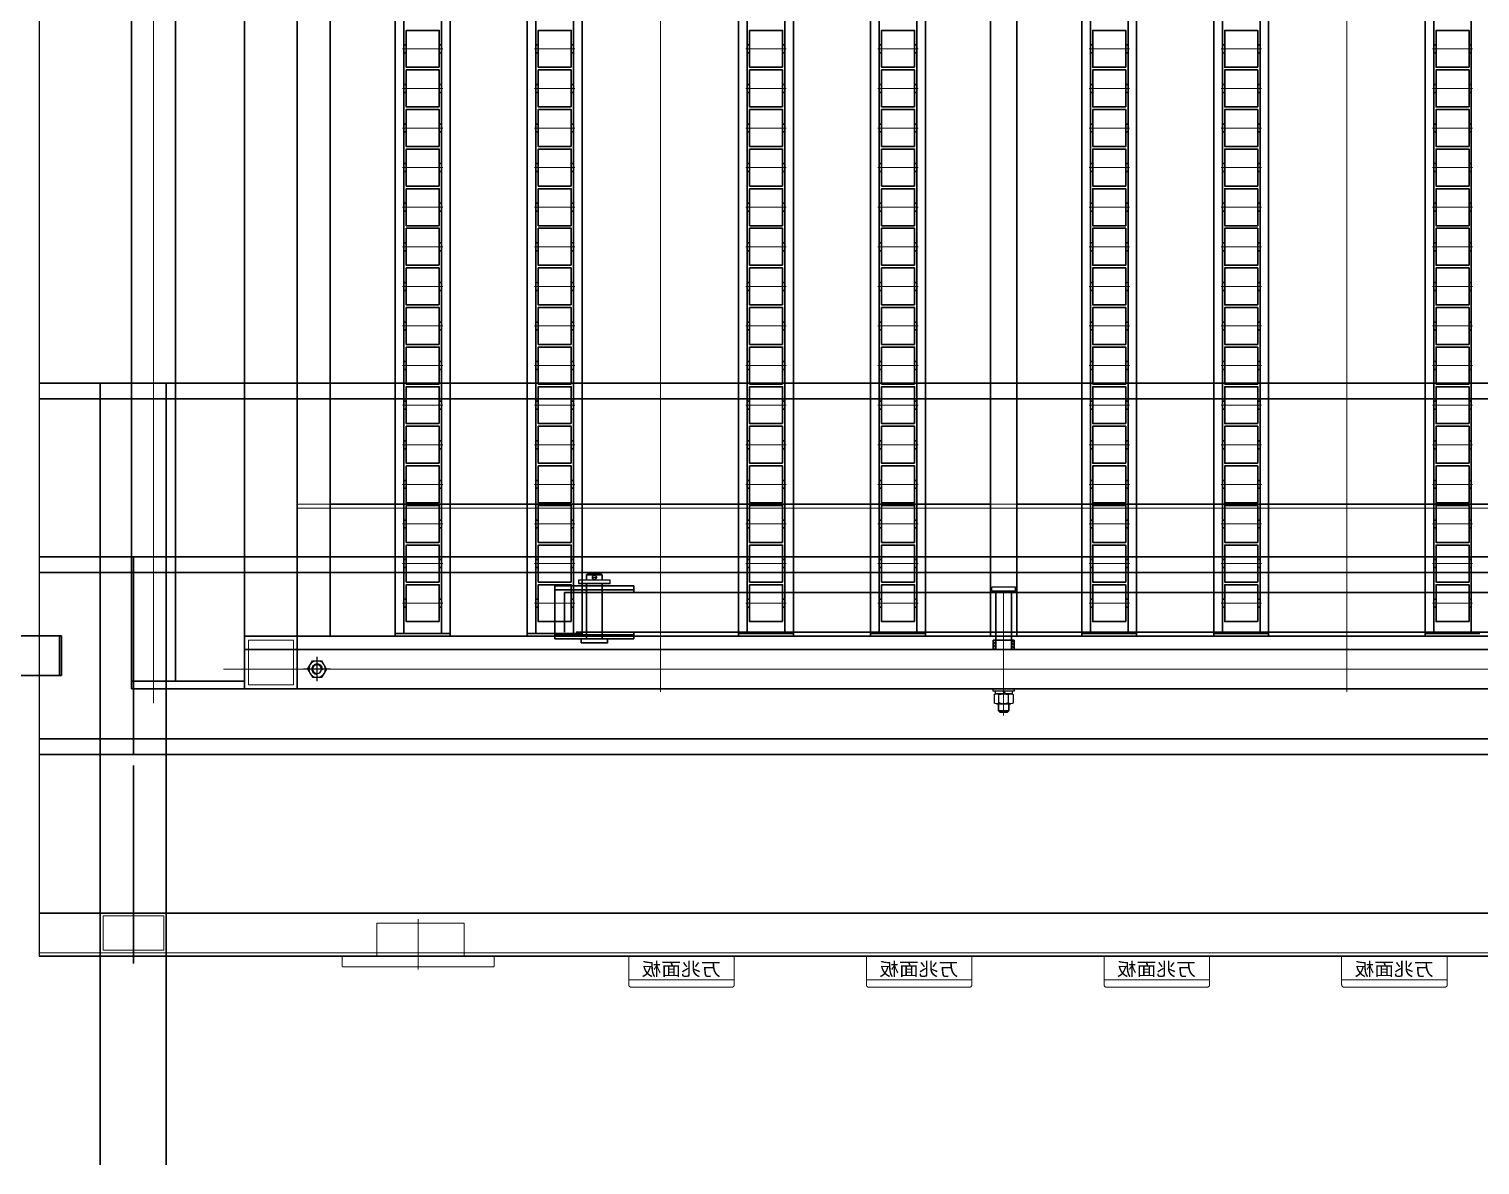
# Model space of a CAD drawing. Extents: x 539033 to 804858, y 468425 to 1263560.
# Drawn here: x 753532 to 754631, y 504281 to 505142 of the extents above; entities that cross this region are included whole.
import ezdxf

# ---------------------------------------------------------------- set-up
doc = ezdxf.new("R2010")
doc.units = 0
doc.header["$LTSCALE"] = 1000
doc.header["$MEASUREMENT"] = 0
for name, pattern in [('0', [0, 0]), ('ACAD_ISO02W100', [15, 12, -3]), ('ACAD_ISO04W100', [30, 24, -3, 0, -3]), ('ACAD_ISO05W100', [33, 24, -3, 0, -3, 0, -3]), ('ACAD_ISO10W100', [18.5, 12, -3, 0.5, -3]), ('DASHDOT', [25.4, 12.7, -6.35, 0, -6.35]), ('SOLID', [0])]:
    doc.linetypes.add(name, pattern=pattern)
doc.layers.get('0').update_dxf_attribs({"linetype": 'CONTINUOUS'})
doc.layers.add('1', color=1, linetype='DASHDOT')
doc.layers.add('5剖面线层', color=2, linetype='CONTINUOUS')
for name, color, linetype, lineweight in [('3', 7, 'ACAD_ISO04W100', 15), ('中心线', 1, 'ACAD_ISO10W100', 15), ('双点划线', 7, 'ACAD_ISO05W100', 15), ('标注', 7, 'SOLID', 15), ('点划线', 1, 'ACAD_ISO04W100', 15), ('粗实线', 7, '0', 30), ('虚线', 6, 'ACAD_ISO02W100', 18)]:
    doc.layers.add(name, color=color, linetype=linetype, lineweight=lineweight)
doc.styles.add('标准', font='', dxfattribs={"width": 0.667})
doc.styles.get('标准').set_extended_font_data('FangSong_GB2312')

# ---------------------------------------------------------------- blocks, each defined once
blk = doc.blocks.new('A$C513352F2')
at = {"layer": '点划线'}
blk.add_line((68.9, 0), (68.9, 1086.9), dxfattribs=at)
at = {"layer": '粗实线', "color": 5}
for p, q in [((85.7, 1070.9), (85.7, 10.9)), ((52.2, 1064.9), (52.2, 16.9)), ((0, 16.9), (85.7, 16.9)), ((0, 10.9), (85.7, 10.9))]:
    blk.add_line(p, q, dxfattribs=at)
blk = doc.blocks.new('A$C458447FD')
at = {"layer": '标注'}
h = blk.add_hatch(dxfattribs=at)
h.set_pattern_fill('ANSI31', color=3, scale=0.5)
h.set_pattern_definition([(45, (-117.9495, 9.9451), (-1.122532, 1.122532), [])])
h.paths.add_polyline_path([(792.3, 50.1), (794, 50.1), (794, 57.1), (792.3, 57.1)])
h.paths.add_polyline_path([(778, 50.1), (779.8, 50.1), (779.8, 57.1), (778, 57.1)])
for p, q in [((1084, 100.1), (1084, 102.6)), ((1084, 102.6), (1108, 102.6)), ((1108, 102.6), (1108, 100.1)), ((1298.8, 35.1), (1302.4, 41.4)), ((1298.8, 35.1), (1302.4, 28.9)), ((1309.6, 41.4), (1302.4, 41.4)), ((1313.2, 35.1), (1309.6, 41.4)), ((1313.2, 35.1), (1309.6, 28.9)), ((1309.6, 28.9), (1302.4, 28.9)), ((794, 20.1), (778, 20.1)), ((778, 20.1), (778, 18.5)), ((778, 18.5), (794, 18.5)), ((778.8, 15.9), (778.8, 9.5)), ((779.6, 18.5), (792.5, 18.5)), ((779.6, 18.5), (779.6, 16.4)), ((779.6, 16.4), (792.5, 16.4)), ((791.4, 16.4), (780.6, 16.4)), ((782.4, 9.5), (782.4, 15.9)), ((785.5, 18.5), (784.9, 16.4)), ((786.5, 18.3), (786, 16.4)), ((786.6, 18.5), (786.5, 18.3)), ((789.6, 9.5), (789.6, 15.9)), ((792.5, 18.5), (792.5, 16.4)), ((793.2, 15.9), (793.2, 9.5)), ((794, 18.5), (794, 20.1)), ((791.4, 8.9), (780.6, 8.9))]:
    blk.add_line(p, q)
at = {"color": 3}
for p, q in [((777, 94.1), (777, 97.1)), ((777, 97.1), (795, 97.1)), ((795, 94.1), (795, 97.1))]:
    blk.add_line(p, q, dxfattribs=at)
for radius in [6.23, 3.4]:
    blk.add_circle((1306, 35.1), radius)
for centre, radius, start, end in [((780.6, 13.2), 3.21, 55.9063, 124.0937), ((786, 4.4), 12, 72.5674, 107.4326), ((791.4, 13.2), 3.21, 55.9063, 124.0937), ((780.6, 12.1), 3.21, 235.9063, 304.0937), ((786, 20.9), 12, 252.5674, 287.4326), ((791.4, 12.1), 3.21, 235.9063, 304.0937)]:
    blk.add_arc(centre, radius, start, end)
at = {"layer": '1', "linetype": 'DASHDOT'}
for p, q in [((1306, 25.9), (1306, 44.4)), ((1295.8, 35.1), (1316.2, 35.1))]:
    blk.add_line(p, q, dxfattribs=at)
at = {"layer": '3'}
blk.add_arc((1306, 35.1), 4, 270, 190, dxfattribs=at)
at = {"layer": '点划线'}
for p, q in [((526, 17.9), (526, 1044.2)), ((1046, 17.9), (1046, 1044.2)), ((430.8, 505.1), (461.3, 505.1)), ((590.8, 505.1), (621.3, 505.1)), ((690.8, 505.1), (721.3, 505.1)), ((850.8, 505.1), (881.3, 505.1)), ((950.8, 505.1), (981.3, 505.1)), ((1110.8, 505.1), (1141.3, 505.1)), ((1210.8, 505.1), (1241.3, 505.1)), ((430.8, 475.1), (461.3, 475.1)), ((590.8, 475.1), (621.3, 475.1)), ((690.8, 475.1), (721.3, 475.1)), ((850.8, 475.1), (881.3, 475.1)), ((950.8, 475.1), (981.3, 475.1)), ((1110.8, 475.1), (1141.3, 475.1)), ((1210.8, 475.1), (1241.3, 475.1)), ((430.8, 445.1), (461.3, 445.1)), ((590.8, 445.1), (621.3, 445.1)), ((690.8, 445.1), (721.3, 445.1)), ((850.8, 445.1), (881.3, 445.1)), ((950.8, 445.1), (981.3, 445.1)), ((1110.8, 445.1), (1141.3, 445.1)), ((1210.8, 445.1), (1241.3, 445.1)), ((430.8, 415.1), (461.3, 415.1)), ((590.8, 415.1), (621.3, 415.1)), ((690.8, 415.1), (721.3, 415.1)), ((850.8, 415.1), (881.3, 415.1)), ((950.8, 415.1), (981.3, 415.1)), ((1110.8, 415.1), (1141.3, 415.1)), ((1210.8, 415.1), (1241.3, 415.1)), ((430.8, 385.1), (461.3, 385.1)), ((590.8, 385.1), (621.3, 385.1)), ((690.8, 385.1), (721.3, 385.1)), ((850.8, 385.1), (881.3, 385.1)), ((950.8, 385.1), (981.3, 385.1)), ((1110.8, 385.1), (1141.3, 385.1)), ((1210.8, 385.1), (1241.3, 385.1)), ((430.8, 355.1), (461.3, 355.1)), ((590.8, 355.1), (621.3, 355.1)), ((690.8, 355.1), (721.3, 355.1)), ((850.8, 355.1), (881.3, 355.1)), ((950.8, 355.1), (981.3, 355.1)), ((1110.8, 355.1), (1141.3, 355.1)), ((1210.8, 355.1), (1241.3, 355.1)), ((430.8, 325.1), (461.3, 325.1)), ((590.8, 325.1), (621.3, 325.1)), ((690.8, 325.1), (721.3, 325.1)), ((850.8, 325.1), (881.3, 325.1)), ((950.8, 325.1), (981.3, 325.1)), ((1110.8, 325.1), (1141.3, 325.1)), ((1210.8, 325.1), (1241.3, 325.1)), ((430.8, 295.1), (461.3, 295.1)), ((590.8, 295.1), (621.3, 295.1)), ((690.8, 295.1), (721.3, 295.1)), ((850.8, 295.1), (881.3, 295.1)), ((950.8, 295.1), (981.3, 295.1)), ((1110.8, 295.1), (1141.3, 295.1)), ((1210.8, 295.1), (1241.3, 295.1)), ((430.8, 265.1), (461.3, 265.1)), ((590.8, 265.1), (621.3, 265.1)), ((690.8, 265.1), (721.3, 265.1)), ((850.8, 265.1), (881.3, 265.1)), ((950.8, 265.1), (981.3, 265.1)), ((1110.8, 265.1), (1141.3, 265.1)), ((1210.8, 265.1), (1241.3, 265.1)), ((430.8, 235.1), (461.3, 235.1)), ((590.8, 235.1), (621.3, 235.1)), ((690.8, 235.1), (721.3, 235.1)), ((850.8, 235.1), (881.3, 235.1)), ((950.8, 235.1), (981.3, 235.1)), ((1110.8, 235.1), (1141.3, 235.1)), ((1210.8, 235.1), (1241.3, 235.1)), ((430.8, 205.1), (461.3, 205.1)), ((590.8, 205.1), (621.3, 205.1)), ((690.8, 205.1), (721.3, 205.1)), ((850.8, 205.1), (881.3, 205.1)), ((950.8, 205.1), (981.3, 205.1)), ((1110.8, 205.1), (1141.3, 205.1)), ((1210.8, 205.1), (1241.3, 205.1)), ((430.8, 175.1), (461.3, 175.1)), ((590.8, 175.1), (621.3, 175.1)), ((690.8, 175.1), (721.3, 175.1)), ((850.8, 175.1), (881.3, 175.1)), ((950.8, 175.1), (981.3, 175.1)), ((1110.8, 175.1), (1141.3, 175.1)), ((1210.8, 175.1), (1241.3, 175.1)), ((430.8, 145.1), (461.3, 145.1)), ((590.8, 145.1), (621.3, 145.1)), ((690.8, 145.1), (721.3, 145.1)), ((850.8, 145.1), (881.3, 145.1)), ((950.8, 145.1), (981.3, 145.1)), ((1110.8, 145.1), (1141.3, 145.1)), ((1210.8, 145.1), (1241.3, 145.1)), ((430.8, 115.1), (461.3, 115.1)), ((590.8, 115.1), (621.3, 115.1)), ((690.8, 115.1), (721.3, 115.1)), ((850.8, 115.1), (881.3, 115.1)), ((950.8, 115.1), (981.3, 115.1)), ((1110.8, 115.1), (1141.3, 115.1)), ((1210.8, 115.1), (1241.3, 115.1)), ((1093.9, 104.6), (1098, 104.6)), ((786, 0), (786, 94.6)), ((430.8, 85.1), (461.3, 85.1)), ((590.8, 85.1), (621.3, 85.1)), ((690.8, 85.1), (721.3, 85.1)), ((850.8, 85.1), (881.3, 85.1)), ((950.8, 85.1), (981.3, 85.1)), ((1110.8, 85.1), (1141.3, 85.1)), ((1210.8, 85.1), (1241.3, 85.1)), ((206, 35.1), (1376.8, 35.1))]:
    blk.add_line(p, q, dxfattribs=at)
at = {"layer": '粗实线', "color": 4}
for p, q in [((431.8, 1038.1), (431.8, 62.1)), ((460.3, 1038.1), (460.3, 62.1)), ((466.8, 1040.1), (466.8, 60.1)), ((585.3, 1040.1), (585.3, 60.1)), ((591.8, 1038.1), (591.8, 62.1)), ((620.3, 1038.1), (620.3, 62.1)), ((626.8, 1040.1), (626.8, 60.1)), ((685.3, 1040.1), (685.3, 60.1)), ((691.8, 1038.1), (691.8, 62.1)), ((720.3, 1038.1), (720.3, 62.1)), ((726.8, 1040.1), (726.8, 60.1)), ((845.3, 1040.1), (845.3, 60.1)), ((851.8, 1038.1), (851.8, 62.1)), ((880.3, 1038.1), (880.3, 62.1)), ((886.8, 1040.1), (886.8, 60.1)), ((945.3, 1040.1), (945.3, 60.1)), ((951.8, 1038.1), (951.8, 62.1)), ((980.3, 1038.1), (980.3, 62.1)), ((986.8, 1040.1), (986.8, 60.1)), ((1105.3, 1040.1), (1105.3, 60.1)), ((1111.8, 1038.1), (1111.8, 62.1)), ((1140.3, 1038.1), (1140.3, 62.1)), ((1146.8, 1040.1), (1146.8, 60.1)), ((1205.3, 1040.1), (1205.3, 60.1)), ((1211.8, 1038.1), (1211.8, 62.1)), ((1240.3, 1038.1), (1240.3, 62.1)), ((1246.8, 1040.1), (1246.8, 60.1)), ((425.3, 62.1), (466.8, 62.1)), ((425.3, 60.1), (466.8, 60.1)), ((585.3, 62.1), (626.8, 62.1)), ((585.3, 60.1), (626.8, 60.1)), ((685.3, 62.1), (726.8, 62.1)), ((685.3, 60.1), (726.8, 60.1)), ((845.3, 62.1), (886.8, 62.1)), ((845.3, 60.1), (886.8, 60.1)), ((945.3, 62.1), (986.8, 62.1)), ((945.3, 60.1), (986.8, 60.1)), ((1105.3, 62.1), (1146.8, 62.1)), ((1105.3, 60.1), (1146.8, 60.1)), ((1205.3, 62.1), (1246.8, 62.1)), ((1205.3, 60.1), (1246.8, 60.1))]:
    blk.add_line(p, q, dxfattribs=at)
at = {"layer": '粗实线', "color": 2}
for p, q in [((776, 1040.1), (776, 60.1)), ((796, 1040.1), (796, 60.1)), ((1296, 1040.1), (1296, 60.1))]:
    blk.add_line(p, q, dxfattribs=at)
at = {"layer": '粗实线'}
for p, q in [((1321, 1040.1), (1321, 60.1)), ((276, 160.1), (776, 160.1)), ((796, 160.1), (1296, 160.1)), ((1108, 100.1), (1084, 100.1)), ((1090, 106.6), (1091, 107.6)), ((1090, 102.6), (1090, 106.6)), ((1090, 106.6), (1102, 106.6)), ((1090, 58.1), (1090, 100.1)), ((1101, 107.6), (1091, 107.6)), ((1101, 107.6), (1102, 106.6)), ((1102, 102.6), (1102, 106.6)), ((1102, 58.1), (1102, 100.1)), ((0, 63.1), (0, 93.1)), ((1118.6, 93.1), (0, 93.1)), ((1.5, 63.1), (1.5, 93.1)), ((780, 50.1), (780, 94.1)), ((792, 50.1), (792, 94.1)), ((1066, 93.1), (1066, 98.1)), ((1066, 98.1), (1126, 98.1)), ((1066, 95.1), (1126, 95.1)), ((1118.6, 63.1), (1118.6, 93.1)), ((1126, 58.1), (1126, 98.1)), ((1109.8, 63.1), (0, 63.1)), ((1321, 60.1), (251, 60.1)), ((506, 60.1), (1321, 60.1)), ((794, 57.1), (778, 57.1)), ((778, 50.1), (778, 57.1)), ((779.8, 50.1), (779.8, 57.1)), ((792.3, 50.1), (792.3, 57.1)), ((794, 50.1), (794, 57.1)), ((1066, 58.1), (1066, 63.1)), ((1066, 61.1), (1126, 61.1)), ((1066, 58.1), (1126, 58.1)), ((211, 50.1), (1361, 50.1)), ((782, 3.6), (782, 8.9)), ((783, 2.6), (782, 3.6)), ((782, 3.6), (790, 3.6)), ((789, 2.6), (783, 2.6)), ((789, 2.6), (790, 3.6)), ((790, 3.6), (790, 8.9))]:
    blk.add_line(p, q, dxfattribs=at)
at = {"layer": '粗实线', "color": 3}
for p, q in [((433.5, 508.1), (431.8, 508.1)), ((431.8, 508.1), (431.8, 502.1)), ((458.5, 508.1), (460.3, 508.1)), ((460.3, 508.1), (460.3, 502.1)), ((593.5, 508.1), (591.8, 508.1)), ((591.8, 508.1), (591.8, 502.1)), ((618.5, 508.1), (620.3, 508.1)), ((620.3, 508.1), (620.3, 502.1)), ((693.5, 508.1), (691.8, 508.1)), ((691.8, 508.1), (691.8, 502.1)), ((718.5, 508.1), (720.3, 508.1)), ((720.3, 508.1), (720.3, 502.1)), ((853.5, 508.1), (851.8, 508.1)), ((851.8, 508.1), (851.8, 502.1)), ((878.5, 508.1), (880.3, 508.1)), ((880.3, 508.1), (880.3, 502.1)), ((953.5, 508.1), (951.8, 508.1)), ((951.8, 508.1), (951.8, 502.1)), ((978.5, 508.1), (980.3, 508.1)), ((980.3, 508.1), (980.3, 502.1)), ((1113.5, 508.1), (1111.8, 508.1)), ((1111.8, 508.1), (1111.8, 502.1)), ((1138.5, 508.1), (1140.3, 508.1)), ((1140.3, 508.1), (1140.3, 502.1)), ((1213.5, 508.1), (1211.8, 508.1)), ((1211.8, 508.1), (1211.8, 502.1)), ((1238.5, 508.1), (1240.3, 508.1)), ((1240.3, 508.1), (1240.3, 502.1)), ((433.5, 502.1), (431.8, 502.1)), ((458.5, 502.1), (460.3, 502.1)), ((593.5, 502.1), (591.8, 502.1)), ((618.5, 502.1), (620.3, 502.1)), ((693.5, 502.1), (691.8, 502.1)), ((718.5, 502.1), (720.3, 502.1)), ((853.5, 502.1), (851.8, 502.1)), ((878.5, 502.1), (880.3, 502.1)), ((953.5, 502.1), (951.8, 502.1)), ((978.5, 502.1), (980.3, 502.1)), ((1113.5, 502.1), (1111.8, 502.1)), ((1138.5, 502.1), (1140.3, 502.1)), ((1213.5, 502.1), (1211.8, 502.1)), ((1238.5, 502.1), (1240.3, 502.1)), ((433.5, 478.1), (431.8, 478.1)), ((431.8, 478.1), (431.8, 472.1)), ((458.5, 478.1), (460.3, 478.1)), ((460.3, 478.1), (460.3, 472.1)), ((593.5, 478.1), (591.8, 478.1)), ((591.8, 478.1), (591.8, 472.1)), ((618.5, 478.1), (620.3, 478.1)), ((620.3, 478.1), (620.3, 472.1)), ((693.5, 478.1), (691.8, 478.1)), ((691.8, 478.1), (691.8, 472.1)), ((718.5, 478.1), (720.3, 478.1)), ((720.3, 478.1), (720.3, 472.1)), ((853.5, 478.1), (851.8, 478.1)), ((851.8, 478.1), (851.8, 472.1)), ((878.5, 478.1), (880.3, 478.1)), ((880.3, 478.1), (880.3, 472.1)), ((953.5, 478.1), (951.8, 478.1)), ((951.8, 478.1), (951.8, 472.1)), ((978.5, 478.1), (980.3, 478.1)), ((980.3, 478.1), (980.3, 472.1)), ((1113.5, 478.1), (1111.8, 478.1)), ((1111.8, 478.1), (1111.8, 472.1)), ((1138.5, 478.1), (1140.3, 478.1)), ((1140.3, 478.1), (1140.3, 472.1)), ((1213.5, 478.1), (1211.8, 478.1)), ((1211.8, 478.1), (1211.8, 472.1)), ((1238.5, 478.1), (1240.3, 478.1)), ((1240.3, 478.1), (1240.3, 472.1)), ((433.5, 472.1), (431.8, 472.1)), ((458.5, 472.1), (460.3, 472.1)), ((593.5, 472.1), (591.8, 472.1)), ((618.5, 472.1), (620.3, 472.1)), ((693.5, 472.1), (691.8, 472.1)), ((718.5, 472.1), (720.3, 472.1)), ((853.5, 472.1), (851.8, 472.1)), ((878.5, 472.1), (880.3, 472.1)), ((953.5, 472.1), (951.8, 472.1)), ((978.5, 472.1), (980.3, 472.1)), ((1113.5, 472.1), (1111.8, 472.1)), ((1138.5, 472.1), (1140.3, 472.1)), ((1213.5, 472.1), (1211.8, 472.1)), ((1238.5, 472.1), (1240.3, 472.1)), ((433.5, 448.1), (431.8, 448.1)), ((431.8, 448.1), (431.8, 442.1)), ((433.5, 442.1), (431.8, 442.1)), ((458.5, 448.1), (460.3, 448.1)), ((458.5, 442.1), (460.3, 442.1)), ((460.3, 448.1), (460.3, 442.1)), ((593.5, 448.1), (591.8, 448.1)), ((591.8, 448.1), (591.8, 442.1)), ((593.5, 442.1), (591.8, 442.1)), ((618.5, 448.1), (620.3, 448.1)), ((618.5, 442.1), (620.3, 442.1)), ((620.3, 448.1), (620.3, 442.1)), ((693.5, 448.1), (691.8, 448.1)), ((691.8, 448.1), (691.8, 442.1)), ((693.5, 442.1), (691.8, 442.1)), ((718.5, 448.1), (720.3, 448.1)), ((718.5, 442.1), (720.3, 442.1)), ((720.3, 448.1), (720.3, 442.1)), ((853.5, 448.1), (851.8, 448.1)), ((851.8, 448.1), (851.8, 442.1)), ((853.5, 442.1), (851.8, 442.1)), ((878.5, 448.1), (880.3, 448.1)), ((878.5, 442.1), (880.3, 442.1)), ((880.3, 448.1), (880.3, 442.1)), ((953.5, 448.1), (951.8, 448.1)), ((951.8, 448.1), (951.8, 442.1)), ((953.5, 442.1), (951.8, 442.1)), ((978.5, 448.1), (980.3, 448.1)), ((978.5, 442.1), (980.3, 442.1)), ((980.3, 448.1), (980.3, 442.1)), ((1113.5, 448.1), (1111.8, 448.1)), ((1111.8, 448.1), (1111.8, 442.1)), ((1113.5, 442.1), (1111.8, 442.1)), ((1138.5, 448.1), (1140.3, 448.1)), ((1138.5, 442.1), (1140.3, 442.1)), ((1140.3, 448.1), (1140.3, 442.1)), ((1213.5, 448.1), (1211.8, 448.1)), ((1211.8, 448.1), (1211.8, 442.1)), ((1213.5, 442.1), (1211.8, 442.1)), ((1238.5, 448.1), (1240.3, 448.1)), ((1238.5, 442.1), (1240.3, 442.1)), ((1240.3, 448.1), (1240.3, 442.1)), ((433.5, 418.1), (431.8, 418.1)), ((431.8, 418.1), (431.8, 412.1)), ((458.5, 418.1), (460.3, 418.1)), ((460.3, 418.1), (460.3, 412.1)), ((593.5, 418.1), (591.8, 418.1)), ((591.8, 418.1), (591.8, 412.1)), ((618.5, 418.1), (620.3, 418.1)), ((620.3, 418.1), (620.3, 412.1)), ((693.5, 418.1), (691.8, 418.1)), ((691.8, 418.1), (691.8, 412.1)), ((718.5, 418.1), (720.3, 418.1)), ((720.3, 418.1), (720.3, 412.1)), ((853.5, 418.1), (851.8, 418.1)), ((851.8, 418.1), (851.8, 412.1)), ((878.5, 418.1), (880.3, 418.1)), ((880.3, 418.1), (880.3, 412.1)), ((953.5, 418.1), (951.8, 418.1)), ((951.8, 418.1), (951.8, 412.1)), ((978.5, 418.1), (980.3, 418.1)), ((980.3, 418.1), (980.3, 412.1)), ((1113.5, 418.1), (1111.8, 418.1)), ((1111.8, 418.1), (1111.8, 412.1)), ((1138.5, 418.1), (1140.3, 418.1)), ((1140.3, 418.1), (1140.3, 412.1)), ((1213.5, 418.1), (1211.8, 418.1)), ((1211.8, 418.1), (1211.8, 412.1)), ((1238.5, 418.1), (1240.3, 418.1)), ((1240.3, 418.1), (1240.3, 412.1)), ((433.5, 412.1), (431.8, 412.1)), ((458.5, 412.1), (460.3, 412.1)), ((593.5, 412.1), (591.8, 412.1)), ((618.5, 412.1), (620.3, 412.1)), ((693.5, 412.1), (691.8, 412.1)), ((718.5, 412.1), (720.3, 412.1)), ((853.5, 412.1), (851.8, 412.1)), ((878.5, 412.1), (880.3, 412.1)), ((953.5, 412.1), (951.8, 412.1)), ((978.5, 412.1), (980.3, 412.1)), ((1113.5, 412.1), (1111.8, 412.1)), ((1138.5, 412.1), (1140.3, 412.1)), ((1213.5, 412.1), (1211.8, 412.1)), ((1238.5, 412.1), (1240.3, 412.1)), ((433.5, 388.1), (431.8, 388.1)), ((431.8, 388.1), (431.8, 382.1)), ((458.5, 388.1), (460.3, 388.1)), ((460.3, 388.1), (460.3, 382.1)), ((593.5, 388.1), (591.8, 388.1)), ((591.8, 388.1), (591.8, 382.1)), ((618.5, 388.1), (620.3, 388.1)), ((620.3, 388.1), (620.3, 382.1)), ((693.5, 388.1), (691.8, 388.1)), ((691.8, 388.1), (691.8, 382.1)), ((718.5, 388.1), (720.3, 388.1)), ((720.3, 388.1), (720.3, 382.1)), ((853.5, 388.1), (851.8, 388.1)), ((851.8, 388.1), (851.8, 382.1)), ((878.5, 388.1), (880.3, 388.1)), ((880.3, 388.1), (880.3, 382.1)), ((953.5, 388.1), (951.8, 388.1)), ((951.8, 388.1), (951.8, 382.1)), ((978.5, 388.1), (980.3, 388.1)), ((980.3, 388.1), (980.3, 382.1)), ((1113.5, 388.1), (1111.8, 388.1)), ((1111.8, 388.1), (1111.8, 382.1)), ((1138.5, 388.1), (1140.3, 388.1)), ((1140.3, 388.1), (1140.3, 382.1)), ((1213.5, 388.1), (1211.8, 388.1)), ((1211.8, 388.1), (1211.8, 382.1)), ((1238.5, 388.1), (1240.3, 388.1)), ((1240.3, 388.1), (1240.3, 382.1)), ((433.5, 382.1), (431.8, 382.1)), ((458.5, 382.1), (460.3, 382.1)), ((593.5, 382.1), (591.8, 382.1)), ((618.5, 382.1), (620.3, 382.1)), ((693.5, 382.1), (691.8, 382.1)), ((718.5, 382.1), (720.3, 382.1)), ((853.5, 382.1), (851.8, 382.1)), ((878.5, 382.1), (880.3, 382.1)), ((953.5, 382.1), (951.8, 382.1)), ((978.5, 382.1), (980.3, 382.1)), ((1113.5, 382.1), (1111.8, 382.1)), ((1138.5, 382.1), (1140.3, 382.1)), ((1213.5, 382.1), (1211.8, 382.1)), ((1238.5, 382.1), (1240.3, 382.1)), ((433.5, 358.1), (431.8, 358.1)), ((431.8, 358.1), (431.8, 352.1)), ((433.5, 352.1), (431.8, 352.1)), ((458.5, 358.1), (460.3, 358.1)), ((458.5, 352.1), (460.3, 352.1)), ((460.3, 358.1), (460.3, 352.1)), ((593.5, 358.1), (591.8, 358.1)), ((591.8, 358.1), (591.8, 352.1)), ((593.5, 352.1), (591.8, 352.1)), ((618.5, 358.1), (620.3, 358.1)), ((618.5, 352.1), (620.3, 352.1)), ((620.3, 358.1), (620.3, 352.1)), ((693.5, 358.1), (691.8, 358.1)), ((691.8, 358.1), (691.8, 352.1)), ((693.5, 352.1), (691.8, 352.1)), ((718.5, 358.1), (720.3, 358.1)), ((718.5, 352.1), (720.3, 352.1)), ((720.3, 358.1), (720.3, 352.1)), ((853.5, 358.1), (851.8, 358.1)), ((851.8, 358.1), (851.8, 352.1)), ((853.5, 352.1), (851.8, 352.1)), ((878.5, 358.1), (880.3, 358.1)), ((878.5, 352.1), (880.3, 352.1)), ((880.3, 358.1), (880.3, 352.1)), ((953.5, 358.1), (951.8, 358.1)), ((951.8, 358.1), (951.8, 352.1)), ((953.5, 352.1), (951.8, 352.1)), ((978.5, 358.1), (980.3, 358.1)), ((978.5, 352.1), (980.3, 352.1)), ((980.3, 358.1), (980.3, 352.1)), ((1113.5, 358.1), (1111.8, 358.1)), ((1111.8, 358.1), (1111.8, 352.1)), ((1113.5, 352.1), (1111.8, 352.1)), ((1138.5, 358.1), (1140.3, 358.1)), ((1138.5, 352.1), (1140.3, 352.1)), ((1140.3, 358.1), (1140.3, 352.1)), ((1213.5, 358.1), (1211.8, 358.1)), ((1211.8, 358.1), (1211.8, 352.1)), ((1213.5, 352.1), (1211.8, 352.1)), ((1238.5, 358.1), (1240.3, 358.1)), ((1238.5, 352.1), (1240.3, 352.1)), ((1240.3, 358.1), (1240.3, 352.1)), ((433.5, 328.1), (431.8, 328.1)), ((431.8, 328.1), (431.8, 322.1)), ((433.5, 322.1), (431.8, 322.1)), ((458.5, 328.1), (460.3, 328.1)), ((458.5, 322.1), (460.3, 322.1)), ((460.3, 328.1), (460.3, 322.1)), ((593.5, 328.1), (591.8, 328.1)), ((591.8, 328.1), (591.8, 322.1)), ((593.5, 322.1), (591.8, 322.1)), ((618.5, 328.1), (620.3, 328.1)), ((618.5, 322.1), (620.3, 322.1)), ((620.3, 328.1), (620.3, 322.1)), ((693.5, 328.1), (691.8, 328.1)), ((691.8, 328.1), (691.8, 322.1)), ((693.5, 322.1), (691.8, 322.1)), ((718.5, 328.1), (720.3, 328.1)), ((718.5, 322.1), (720.3, 322.1)), ((720.3, 328.1), (720.3, 322.1)), ((853.5, 328.1), (851.8, 328.1)), ((851.8, 328.1), (851.8, 322.1)), ((853.5, 322.1), (851.8, 322.1)), ((878.5, 328.1), (880.3, 328.1)), ((878.5, 322.1), (880.3, 322.1)), ((880.3, 328.1), (880.3, 322.1)), ((953.5, 328.1), (951.8, 328.1)), ((951.8, 328.1), (951.8, 322.1)), ((953.5, 322.1), (951.8, 322.1)), ((978.5, 328.1), (980.3, 328.1)), ((978.5, 322.1), (980.3, 322.1)), ((980.3, 328.1), (980.3, 322.1)), ((1113.5, 328.1), (1111.8, 328.1)), ((1111.8, 328.1), (1111.8, 322.1)), ((1113.5, 322.1), (1111.8, 322.1)), ((1138.5, 328.1), (1140.3, 328.1)), ((1138.5, 322.1), (1140.3, 322.1)), ((1140.3, 328.1), (1140.3, 322.1)), ((1213.5, 328.1), (1211.8, 328.1)), ((1211.8, 328.1), (1211.8, 322.1)), ((1213.5, 322.1), (1211.8, 322.1)), ((1238.5, 328.1), (1240.3, 328.1)), ((1238.5, 322.1), (1240.3, 322.1)), ((1240.3, 328.1), (1240.3, 322.1)), ((433.5, 298.1), (431.8, 298.1)), ((431.8, 298.1), (431.8, 292.1)), ((458.5, 298.1), (460.3, 298.1)), ((460.3, 298.1), (460.3, 292.1)), ((593.5, 298.1), (591.8, 298.1)), ((591.8, 298.1), (591.8, 292.1)), ((618.5, 298.1), (620.3, 298.1)), ((620.3, 298.1), (620.3, 292.1)), ((693.5, 298.1), (691.8, 298.1)), ((691.8, 298.1), (691.8, 292.1)), ((718.5, 298.1), (720.3, 298.1)), ((720.3, 298.1), (720.3, 292.1)), ((853.5, 298.1), (851.8, 298.1)), ((851.8, 298.1), (851.8, 292.1)), ((878.5, 298.1), (880.3, 298.1)), ((880.3, 298.1), (880.3, 292.1)), ((953.5, 298.1), (951.8, 298.1)), ((951.8, 298.1), (951.8, 292.1)), ((978.5, 298.1), (980.3, 298.1)), ((980.3, 298.1), (980.3, 292.1)), ((1113.5, 298.1), (1111.8, 298.1)), ((1111.8, 298.1), (1111.8, 292.1)), ((1138.5, 298.1), (1140.3, 298.1)), ((1140.3, 298.1), (1140.3, 292.1)), ((1213.5, 298.1), (1211.8, 298.1)), ((1211.8, 298.1), (1211.8, 292.1)), ((1238.5, 298.1), (1240.3, 298.1)), ((1240.3, 298.1), (1240.3, 292.1)), ((433.5, 292.1), (431.8, 292.1)), ((458.5, 292.1), (460.3, 292.1)), ((593.5, 292.1), (591.8, 292.1)), ((618.5, 292.1), (620.3, 292.1)), ((693.5, 292.1), (691.8, 292.1)), ((718.5, 292.1), (720.3, 292.1)), ((853.5, 292.1), (851.8, 292.1)), ((878.5, 292.1), (880.3, 292.1)), ((953.5, 292.1), (951.8, 292.1)), ((978.5, 292.1), (980.3, 292.1)), ((1113.5, 292.1), (1111.8, 292.1)), ((1138.5, 292.1), (1140.3, 292.1)), ((1213.5, 292.1), (1211.8, 292.1)), ((1238.5, 292.1), (1240.3, 292.1)), ((433.5, 268.1), (431.8, 268.1)), ((431.8, 268.1), (431.8, 262.1)), ((458.5, 268.1), (460.3, 268.1)), ((460.3, 268.1), (460.3, 262.1)), ((593.5, 268.1), (591.8, 268.1)), ((591.8, 268.1), (591.8, 262.1)), ((618.5, 268.1), (620.3, 268.1)), ((620.3, 268.1), (620.3, 262.1)), ((693.5, 268.1), (691.8, 268.1)), ((691.8, 268.1), (691.8, 262.1)), ((718.5, 268.1), (720.3, 268.1)), ((720.3, 268.1), (720.3, 262.1)), ((853.5, 268.1), (851.8, 268.1)), ((851.8, 268.1), (851.8, 262.1)), ((878.5, 268.1), (880.3, 268.1)), ((880.3, 268.1), (880.3, 262.1)), ((953.5, 268.1), (951.8, 268.1)), ((951.8, 268.1), (951.8, 262.1)), ((978.5, 268.1), (980.3, 268.1)), ((980.3, 268.1), (980.3, 262.1)), ((1113.5, 268.1), (1111.8, 268.1)), ((1111.8, 268.1), (1111.8, 262.1)), ((1138.5, 268.1), (1140.3, 268.1)), ((1140.3, 268.1), (1140.3, 262.1)), ((1213.5, 268.1), (1211.8, 268.1)), ((1211.8, 268.1), (1211.8, 262.1)), ((1238.5, 268.1), (1240.3, 268.1)), ((1240.3, 268.1), (1240.3, 262.1)), ((433.5, 262.1), (431.8, 262.1)), ((458.5, 262.1), (460.3, 262.1)), ((593.5, 262.1), (591.8, 262.1)), ((618.5, 262.1), (620.3, 262.1)), ((693.5, 262.1), (691.8, 262.1)), ((718.5, 262.1), (720.3, 262.1)), ((853.5, 262.1), (851.8, 262.1)), ((878.5, 262.1), (880.3, 262.1)), ((953.5, 262.1), (951.8, 262.1)), ((978.5, 262.1), (980.3, 262.1)), ((1113.5, 262.1), (1111.8, 262.1)), ((1138.5, 262.1), (1140.3, 262.1)), ((1213.5, 262.1), (1211.8, 262.1)), ((1238.5, 262.1), (1240.3, 262.1)), ((433.5, 238.1), (431.8, 238.1)), ((431.8, 238.1), (431.8, 232.1)), ((433.5, 232.1), (431.8, 232.1)), ((458.5, 238.1), (460.3, 238.1)), ((458.5, 232.1), (460.3, 232.1)), ((460.3, 238.1), (460.3, 232.1)), ((593.5, 238.1), (591.8, 238.1)), ((591.8, 238.1), (591.8, 232.1)), ((593.5, 232.1), (591.8, 232.1)), ((618.5, 238.1), (620.3, 238.1)), ((618.5, 232.1), (620.3, 232.1)), ((620.3, 238.1), (620.3, 232.1)), ((693.5, 238.1), (691.8, 238.1)), ((691.8, 238.1), (691.8, 232.1)), ((693.5, 232.1), (691.8, 232.1)), ((718.5, 238.1), (720.3, 238.1)), ((718.5, 232.1), (720.3, 232.1)), ((720.3, 238.1), (720.3, 232.1)), ((853.5, 238.1), (851.8, 238.1)), ((851.8, 238.1), (851.8, 232.1)), ((853.5, 232.1), (851.8, 232.1)), ((878.5, 238.1), (880.3, 238.1)), ((878.5, 232.1), (880.3, 232.1)), ((880.3, 238.1), (880.3, 232.1)), ((953.5, 238.1), (951.8, 238.1)), ((951.8, 238.1), (951.8, 232.1)), ((953.5, 232.1), (951.8, 232.1)), ((978.5, 238.1), (980.3, 238.1)), ((978.5, 232.1), (980.3, 232.1)), ((980.3, 238.1), (980.3, 232.1)), ((1113.5, 238.1), (1111.8, 238.1)), ((1111.8, 238.1), (1111.8, 232.1)), ((1113.5, 232.1), (1111.8, 232.1)), ((1138.5, 238.1), (1140.3, 238.1)), ((1138.5, 232.1), (1140.3, 232.1)), ((1140.3, 238.1), (1140.3, 232.1)), ((1213.5, 238.1), (1211.8, 238.1)), ((1211.8, 238.1), (1211.8, 232.1)), ((1213.5, 232.1), (1211.8, 232.1)), ((1238.5, 238.1), (1240.3, 238.1)), ((1238.5, 232.1), (1240.3, 232.1)), ((1240.3, 238.1), (1240.3, 232.1)), ((433.5, 208.1), (431.8, 208.1)), ((431.8, 208.1), (431.8, 202.1)), ((433.5, 202.1), (431.8, 202.1)), ((458.5, 208.1), (460.3, 208.1)), ((458.5, 202.1), (460.3, 202.1)), ((460.3, 208.1), (460.3, 202.1)), ((593.5, 208.1), (591.8, 208.1)), ((591.8, 208.1), (591.8, 202.1)), ((593.5, 202.1), (591.8, 202.1)), ((618.5, 208.1), (620.3, 208.1)), ((618.5, 202.1), (620.3, 202.1)), ((620.3, 208.1), (620.3, 202.1)), ((693.5, 208.1), (691.8, 208.1)), ((691.8, 208.1), (691.8, 202.1)), ((693.5, 202.1), (691.8, 202.1)), ((718.5, 208.1), (720.3, 208.1)), ((718.5, 202.1), (720.3, 202.1)), ((720.3, 208.1), (720.3, 202.1)), ((853.5, 208.1), (851.8, 208.1)), ((851.8, 208.1), (851.8, 202.1)), ((853.5, 202.1), (851.8, 202.1)), ((878.5, 208.1), (880.3, 208.1)), ((878.5, 202.1), (880.3, 202.1)), ((880.3, 208.1), (880.3, 202.1)), ((953.5, 208.1), (951.8, 208.1)), ((951.8, 208.1), (951.8, 202.1)), ((953.5, 202.1), (951.8, 202.1)), ((978.5, 208.1), (980.3, 208.1)), ((978.5, 202.1), (980.3, 202.1)), ((980.3, 208.1), (980.3, 202.1)), ((1113.5, 208.1), (1111.8, 208.1)), ((1111.8, 208.1), (1111.8, 202.1)), ((1113.5, 202.1), (1111.8, 202.1)), ((1138.5, 208.1), (1140.3, 208.1)), ((1138.5, 202.1), (1140.3, 202.1)), ((1140.3, 208.1), (1140.3, 202.1)), ((1213.5, 208.1), (1211.8, 208.1)), ((1211.8, 208.1), (1211.8, 202.1)), ((1213.5, 202.1), (1211.8, 202.1)), ((1238.5, 208.1), (1240.3, 208.1)), ((1238.5, 202.1), (1240.3, 202.1)), ((1240.3, 208.1), (1240.3, 202.1)), ((433.5, 178.1), (431.8, 178.1)), ((431.8, 178.1), (431.8, 172.1)), ((458.5, 178.1), (460.3, 178.1)), ((460.3, 178.1), (460.3, 172.1)), ((593.5, 178.1), (591.8, 178.1)), ((591.8, 178.1), (591.8, 172.1)), ((618.5, 178.1), (620.3, 178.1)), ((620.3, 178.1), (620.3, 172.1)), ((693.5, 178.1), (691.8, 178.1)), ((691.8, 178.1), (691.8, 172.1)), ((718.5, 178.1), (720.3, 178.1)), ((720.3, 178.1), (720.3, 172.1)), ((853.5, 178.1), (851.8, 178.1)), ((851.8, 178.1), (851.8, 172.1)), ((878.5, 178.1), (880.3, 178.1)), ((880.3, 178.1), (880.3, 172.1)), ((953.5, 178.1), (951.8, 178.1)), ((951.8, 178.1), (951.8, 172.1)), ((978.5, 178.1), (980.3, 178.1)), ((980.3, 178.1), (980.3, 172.1)), ((1113.5, 178.1), (1111.8, 178.1)), ((1111.8, 178.1), (1111.8, 172.1)), ((1138.5, 178.1), (1140.3, 178.1)), ((1140.3, 178.1), (1140.3, 172.1)), ((1213.5, 178.1), (1211.8, 178.1)), ((1211.8, 178.1), (1211.8, 172.1)), ((1238.5, 178.1), (1240.3, 178.1)), ((1240.3, 178.1), (1240.3, 172.1)), ((433.5, 172.1), (431.8, 172.1)), ((458.5, 172.1), (460.3, 172.1)), ((593.5, 172.1), (591.8, 172.1)), ((618.5, 172.1), (620.3, 172.1)), ((693.5, 172.1), (691.8, 172.1)), ((718.5, 172.1), (720.3, 172.1)), ((853.5, 172.1), (851.8, 172.1)), ((878.5, 172.1), (880.3, 172.1)), ((953.5, 172.1), (951.8, 172.1)), ((978.5, 172.1), (980.3, 172.1)), ((1113.5, 172.1), (1111.8, 172.1)), ((1138.5, 172.1), (1140.3, 172.1)), ((1213.5, 172.1), (1211.8, 172.1)), ((1238.5, 172.1), (1240.3, 172.1)), ((433.5, 148.1), (431.8, 148.1)), ((431.8, 148.1), (431.8, 142.1)), ((458.5, 148.1), (460.3, 148.1)), ((460.3, 148.1), (460.3, 142.1)), ((593.5, 148.1), (591.8, 148.1)), ((591.8, 148.1), (591.8, 142.1)), ((618.5, 148.1), (620.3, 148.1)), ((620.3, 148.1), (620.3, 142.1)), ((693.5, 148.1), (691.8, 148.1)), ((691.8, 148.1), (691.8, 142.1)), ((718.5, 148.1), (720.3, 148.1)), ((720.3, 148.1), (720.3, 142.1)), ((853.5, 148.1), (851.8, 148.1)), ((851.8, 148.1), (851.8, 142.1)), ((878.5, 148.1), (880.3, 148.1)), ((880.3, 148.1), (880.3, 142.1)), ((953.5, 148.1), (951.8, 148.1)), ((951.8, 148.1), (951.8, 142.1)), ((978.5, 148.1), (980.3, 148.1)), ((980.3, 148.1), (980.3, 142.1)), ((1113.5, 148.1), (1111.8, 148.1)), ((1111.8, 148.1), (1111.8, 142.1)), ((1138.5, 148.1), (1140.3, 148.1)), ((1140.3, 148.1), (1140.3, 142.1)), ((1213.5, 148.1), (1211.8, 148.1)), ((1211.8, 148.1), (1211.8, 142.1)), ((1238.5, 148.1), (1240.3, 148.1)), ((1240.3, 148.1), (1240.3, 142.1)), ((433.5, 142.1), (431.8, 142.1)), ((458.5, 142.1), (460.3, 142.1)), ((593.5, 142.1), (591.8, 142.1)), ((618.5, 142.1), (620.3, 142.1)), ((693.5, 142.1), (691.8, 142.1)), ((718.5, 142.1), (720.3, 142.1)), ((853.5, 142.1), (851.8, 142.1)), ((878.5, 142.1), (880.3, 142.1)), ((953.5, 142.1), (951.8, 142.1)), ((978.5, 142.1), (980.3, 142.1)), ((1113.5, 142.1), (1111.8, 142.1)), ((1138.5, 142.1), (1140.3, 142.1)), ((1213.5, 142.1), (1211.8, 142.1)), ((1238.5, 142.1), (1240.3, 142.1)), ((433.5, 118.1), (431.8, 118.1)), ((431.8, 118.1), (431.8, 112.1)), ((433.5, 112.1), (431.8, 112.1)), ((458.5, 118.1), (460.3, 118.1)), ((458.5, 112.1), (460.3, 112.1)), ((460.3, 118.1), (460.3, 112.1)), ((593.5, 118.1), (591.8, 118.1)), ((591.8, 118.1), (591.8, 112.1)), ((593.5, 112.1), (591.8, 112.1)), ((618.5, 118.1), (620.3, 118.1)), ((618.5, 112.1), (620.3, 112.1)), ((620.3, 118.1), (620.3, 112.1)), ((693.5, 118.1), (691.8, 118.1)), ((691.8, 118.1), (691.8, 112.1)), ((693.5, 112.1), (691.8, 112.1)), ((718.5, 118.1), (720.3, 118.1)), ((718.5, 112.1), (720.3, 112.1)), ((720.3, 118.1), (720.3, 112.1)), ((853.5, 118.1), (851.8, 118.1)), ((851.8, 118.1), (851.8, 112.1)), ((853.5, 112.1), (851.8, 112.1)), ((878.5, 118.1), (880.3, 118.1)), ((878.5, 112.1), (880.3, 112.1)), ((880.3, 118.1), (880.3, 112.1)), ((953.5, 118.1), (951.8, 118.1)), ((951.8, 118.1), (951.8, 112.1)), ((953.5, 112.1), (951.8, 112.1)), ((978.5, 118.1), (980.3, 118.1)), ((978.5, 112.1), (980.3, 112.1)), ((980.3, 118.1), (980.3, 112.1)), ((1113.5, 118.1), (1111.8, 118.1)), ((1111.8, 118.1), (1111.8, 112.1)), ((1113.5, 112.1), (1111.8, 112.1)), ((1138.5, 118.1), (1140.3, 118.1)), ((1138.5, 112.1), (1140.3, 112.1)), ((1140.3, 118.1), (1140.3, 112.1)), ((1213.5, 118.1), (1211.8, 118.1)), ((1211.8, 118.1), (1211.8, 112.1)), ((1213.5, 112.1), (1211.8, 112.1)), ((1238.5, 118.1), (1240.3, 118.1)), ((1238.5, 112.1), (1240.3, 112.1)), ((1240.3, 118.1), (1240.3, 112.1)), ((433.5, 88.1), (431.8, 88.1)), ((431.8, 88.1), (431.8, 82.1)), ((458.5, 88.1), (460.3, 88.1)), ((460.3, 88.1), (460.3, 82.1)), ((593.5, 88.1), (591.8, 88.1)), ((591.8, 88.1), (591.8, 82.1)), ((618.5, 88.1), (620.3, 88.1)), ((620.3, 88.1), (620.3, 82.1)), ((693.5, 88.1), (691.8, 88.1)), ((691.8, 88.1), (691.8, 82.1)), ((718.5, 88.1), (720.3, 88.1)), ((720.3, 88.1), (720.3, 82.1)), ((795, 94.1), (777, 94.1)), ((853.5, 88.1), (851.8, 88.1)), ((851.8, 88.1), (851.8, 82.1)), ((878.5, 88.1), (880.3, 88.1)), ((880.3, 88.1), (880.3, 82.1)), ((953.5, 88.1), (951.8, 88.1)), ((951.8, 88.1), (951.8, 82.1)), ((978.5, 88.1), (980.3, 88.1)), ((980.3, 88.1), (980.3, 82.1)), ((1113.5, 88.1), (1111.8, 88.1)), ((1111.8, 88.1), (1111.8, 82.1)), ((1138.5, 88.1), (1140.3, 88.1)), ((1140.3, 88.1), (1140.3, 82.1)), ((1213.5, 88.1), (1211.8, 88.1)), ((1211.8, 88.1), (1211.8, 82.1)), ((1238.5, 88.1), (1240.3, 88.1)), ((1240.3, 88.1), (1240.3, 82.1)), ((433.5, 82.1), (431.8, 82.1)), ((458.5, 82.1), (460.3, 82.1)), ((593.5, 82.1), (591.8, 82.1)), ((618.5, 82.1), (620.3, 82.1)), ((693.5, 82.1), (691.8, 82.1)), ((718.5, 82.1), (720.3, 82.1)), ((853.5, 82.1), (851.8, 82.1)), ((878.5, 82.1), (880.3, 82.1)), ((953.5, 82.1), (951.8, 82.1)), ((978.5, 82.1), (980.3, 82.1)), ((1113.5, 82.1), (1111.8, 82.1)), ((1138.5, 82.1), (1140.3, 82.1)), ((1213.5, 82.1), (1211.8, 82.1)), ((1238.5, 82.1), (1240.3, 82.1))]:
    blk.add_line(p, q, dxfattribs=at)
at = {"layer": '粗实线'}
for points in [[(211, 20.1), (1361, 20.1), (1361, 1080.1), (211, 1080.1)], [(1321, 60.1), (1361, 60.1), (1361, 20.1), (1321, 20.1)]]:
    blk.add_lwpolyline(points, close=True, dxfattribs=at)
at = {"layer": '粗实线', "color": 3}
for points in [[(433.5, 491.1), (458.5, 491.1), (458.5, 519.1), (433.5, 519.1)], [(593.5, 491.1), (618.5, 491.1), (618.5, 519.1), (593.5, 519.1)], [(693.5, 491.1), (718.5, 491.1), (718.5, 519.1), (693.5, 519.1)], [(853.5, 491.1), (878.5, 491.1), (878.5, 519.1), (853.5, 519.1)], [(953.5, 491.1), (978.5, 491.1), (978.5, 519.1), (953.5, 519.1)], [(1113.5, 491.1), (1138.5, 491.1), (1138.5, 519.1), (1113.5, 519.1)], [(1213.5, 491.1), (1238.5, 491.1), (1238.5, 519.1), (1213.5, 519.1)], [(433.5, 461.1), (458.5, 461.1), (458.5, 489.1), (433.5, 489.1)], [(593.5, 461.1), (618.5, 461.1), (618.5, 489.1), (593.5, 489.1)], [(693.5, 461.1), (718.5, 461.1), (718.5, 489.1), (693.5, 489.1)], [(853.5, 461.1), (878.5, 461.1), (878.5, 489.1), (853.5, 489.1)], [(953.5, 461.1), (978.5, 461.1), (978.5, 489.1), (953.5, 489.1)], [(1113.5, 461.1), (1138.5, 461.1), (1138.5, 489.1), (1113.5, 489.1)], [(1213.5, 461.1), (1238.5, 461.1), (1238.5, 489.1), (1213.5, 489.1)], [(433.5, 431.1), (458.5, 431.1), (458.5, 459.1), (433.5, 459.1)], [(593.5, 431.1), (618.5, 431.1), (618.5, 459.1), (593.5, 459.1)], [(693.5, 431.1), (718.5, 431.1), (718.5, 459.1), (693.5, 459.1)], [(853.5, 431.1), (878.5, 431.1), (878.5, 459.1), (853.5, 459.1)], [(953.5, 431.1), (978.5, 431.1), (978.5, 459.1), (953.5, 459.1)], [(1113.5, 431.1), (1138.5, 431.1), (1138.5, 459.1), (1113.5, 459.1)], [(1213.5, 431.1), (1238.5, 431.1), (1238.5, 459.1), (1213.5, 459.1)], [(433.5, 401.1), (458.5, 401.1), (458.5, 429.1), (433.5, 429.1)], [(593.5, 401.1), (618.5, 401.1), (618.5, 429.1), (593.5, 429.1)], [(693.5, 401.1), (718.5, 401.1), (718.5, 429.1), (693.5, 429.1)], [(853.5, 401.1), (878.5, 401.1), (878.5, 429.1), (853.5, 429.1)], [(953.5, 401.1), (978.5, 401.1), (978.5, 429.1), (953.5, 429.1)], [(1113.5, 401.1), (1138.5, 401.1), (1138.5, 429.1), (1113.5, 429.1)], [(1213.5, 401.1), (1238.5, 401.1), (1238.5, 429.1), (1213.5, 429.1)], [(433.5, 371.1), (458.5, 371.1), (458.5, 399.1), (433.5, 399.1)], [(593.5, 371.1), (618.5, 371.1), (618.5, 399.1), (593.5, 399.1)], [(693.5, 371.1), (718.5, 371.1), (718.5, 399.1), (693.5, 399.1)], [(853.5, 371.1), (878.5, 371.1), (878.5, 399.1), (853.5, 399.1)], [(953.5, 371.1), (978.5, 371.1), (978.5, 399.1), (953.5, 399.1)], [(1113.5, 371.1), (1138.5, 371.1), (1138.5, 399.1), (1113.5, 399.1)], [(1213.5, 371.1), (1238.5, 371.1), (1238.5, 399.1), (1213.5, 399.1)], [(433.5, 341.1), (458.5, 341.1), (458.5, 369.1), (433.5, 369.1)], [(593.5, 341.1), (618.5, 341.1), (618.5, 369.1), (593.5, 369.1)], [(693.5, 341.1), (718.5, 341.1), (718.5, 369.1), (693.5, 369.1)], [(853.5, 341.1), (878.5, 341.1), (878.5, 369.1), (853.5, 369.1)], [(953.5, 341.1), (978.5, 341.1), (978.5, 369.1), (953.5, 369.1)], [(1113.5, 341.1), (1138.5, 341.1), (1138.5, 369.1), (1113.5, 369.1)], [(1213.5, 341.1), (1238.5, 341.1), (1238.5, 369.1), (1213.5, 369.1)], [(433.5, 311.1), (458.5, 311.1), (458.5, 339.1), (433.5, 339.1)], [(593.5, 311.1), (618.5, 311.1), (618.5, 339.1), (593.5, 339.1)], [(693.5, 311.1), (718.5, 311.1), (718.5, 339.1), (693.5, 339.1)], [(853.5, 311.1), (878.5, 311.1), (878.5, 339.1), (853.5, 339.1)], [(953.5, 311.1), (978.5, 311.1), (978.5, 339.1), (953.5, 339.1)], [(1113.5, 311.1), (1138.5, 311.1), (1138.5, 339.1), (1113.5, 339.1)], [(1213.5, 311.1), (1238.5, 311.1), (1238.5, 339.1), (1213.5, 339.1)], [(433.5, 281.1), (458.5, 281.1), (458.5, 309.1), (433.5, 309.1)], [(593.5, 281.1), (618.5, 281.1), (618.5, 309.1), (593.5, 309.1)], [(693.5, 281.1), (718.5, 281.1), (718.5, 309.1), (693.5, 309.1)], [(853.5, 281.1), (878.5, 281.1), (878.5, 309.1), (853.5, 309.1)], [(953.5, 281.1), (978.5, 281.1), (978.5, 309.1), (953.5, 309.1)], [(1113.5, 281.1), (1138.5, 281.1), (1138.5, 309.1), (1113.5, 309.1)], [(1213.5, 281.1), (1238.5, 281.1), (1238.5, 309.1), (1213.5, 309.1)], [(433.5, 251.1), (458.5, 251.1), (458.5, 279.1), (433.5, 279.1)], [(593.5, 251.1), (618.5, 251.1), (618.5, 279.1), (593.5, 279.1)], [(693.5, 251.1), (718.5, 251.1), (718.5, 279.1), (693.5, 279.1)], [(853.5, 251.1), (878.5, 251.1), (878.5, 279.1), (853.5, 279.1)], [(953.5, 251.1), (978.5, 251.1), (978.5, 279.1), (953.5, 279.1)], [(1113.5, 251.1), (1138.5, 251.1), (1138.5, 279.1), (1113.5, 279.1)], [(1213.5, 251.1), (1238.5, 251.1), (1238.5, 279.1), (1213.5, 279.1)], [(433.5, 221.1), (458.5, 221.1), (458.5, 249.1), (433.5, 249.1)], [(593.5, 221.1), (618.5, 221.1), (618.5, 249.1), (593.5, 249.1)], [(693.5, 221.1), (718.5, 221.1), (718.5, 249.1), (693.5, 249.1)], [(853.5, 221.1), (878.5, 221.1), (878.5, 249.1), (853.5, 249.1)], [(953.5, 221.1), (978.5, 221.1), (978.5, 249.1), (953.5, 249.1)], [(1113.5, 221.1), (1138.5, 221.1), (1138.5, 249.1), (1113.5, 249.1)], [(1213.5, 221.1), (1238.5, 221.1), (1238.5, 249.1), (1213.5, 249.1)], [(433.5, 191.1), (458.5, 191.1), (458.5, 219.1), (433.5, 219.1)], [(593.5, 191.1), (618.5, 191.1), (618.5, 219.1), (593.5, 219.1)], [(693.5, 191.1), (718.5, 191.1), (718.5, 219.1), (693.5, 219.1)], [(853.5, 191.1), (878.5, 191.1), (878.5, 219.1), (853.5, 219.1)], [(953.5, 191.1), (978.5, 191.1), (978.5, 219.1), (953.5, 219.1)], [(1113.5, 191.1), (1138.5, 191.1), (1138.5, 219.1), (1113.5, 219.1)], [(1213.5, 191.1), (1238.5, 191.1), (1238.5, 219.1), (1213.5, 219.1)], [(433.5, 161.1), (458.5, 161.1), (458.5, 189.1), (433.5, 189.1)], [(593.5, 161.1), (618.5, 161.1), (618.5, 189.1), (593.5, 189.1)], [(693.5, 161.1), (718.5, 161.1), (718.5, 189.1), (693.5, 189.1)], [(853.5, 161.1), (878.5, 161.1), (878.5, 189.1), (853.5, 189.1)], [(953.5, 161.1), (978.5, 161.1), (978.5, 189.1), (953.5, 189.1)], [(1113.5, 161.1), (1138.5, 161.1), (1138.5, 189.1), (1113.5, 189.1)], [(1213.5, 161.1), (1238.5, 161.1), (1238.5, 189.1), (1213.5, 189.1)], [(433.5, 131.1), (458.5, 131.1), (458.5, 159.1), (433.5, 159.1)], [(593.5, 131.1), (618.5, 131.1), (618.5, 159.1), (593.5, 159.1)], [(693.5, 131.1), (718.5, 131.1), (718.5, 159.1), (693.5, 159.1)], [(853.5, 131.1), (878.5, 131.1), (878.5, 159.1), (853.5, 159.1)], [(953.5, 131.1), (978.5, 131.1), (978.5, 159.1), (953.5, 159.1)], [(1113.5, 131.1), (1138.5, 131.1), (1138.5, 159.1), (1113.5, 159.1)], [(1213.5, 131.1), (1238.5, 131.1), (1238.5, 159.1), (1213.5, 159.1)], [(433.5, 101.1), (458.5, 101.1), (458.5, 129.1), (433.5, 129.1)], [(593.5, 101.1), (618.5, 101.1), (618.5, 129.1), (593.5, 129.1)], [(693.5, 101.1), (718.5, 101.1), (718.5, 129.1), (693.5, 129.1)], [(853.5, 101.1), (878.5, 101.1), (878.5, 129.1), (853.5, 129.1)], [(953.5, 101.1), (978.5, 101.1), (978.5, 129.1), (953.5, 129.1)], [(1113.5, 101.1), (1138.5, 101.1), (1138.5, 129.1), (1113.5, 129.1)], [(1213.5, 101.1), (1238.5, 101.1), (1238.5, 129.1), (1213.5, 129.1)], [(433.5, 71.1), (458.5, 71.1), (458.5, 99.1), (433.5, 99.1)], [(593.5, 71.1), (618.5, 71.1), (618.5, 99.1), (593.5, 99.1)], [(693.5, 71.1), (718.5, 71.1), (718.5, 99.1), (693.5, 99.1)], [(853.5, 71.1), (878.5, 71.1), (878.5, 99.1), (853.5, 99.1)], [(953.5, 71.1), (978.5, 71.1), (978.5, 99.1), (953.5, 99.1)], [(1113.5, 71.1), (1138.5, 71.1), (1138.5, 99.1), (1113.5, 99.1)], [(1213.5, 71.1), (1238.5, 71.1), (1238.5, 99.1), (1213.5, 99.1)]]:
    blk.add_lwpolyline(points, close=True, dxfattribs=at)
at = {"layer": '粗实线', "color": 4}
blk.add_lwpolyline([(1106, 58.1), (1106, 55.1), (1086, 55.1), (1086, 58.1)], close=True, dxfattribs=at)
at = {"layer": '粗实线'}
blk.add_circle((1096, 104.6), 1.5, dxfattribs=at)
at = {"layer": '虚线'}
for p, q in [((251, 157.1), (1321, 157.1)), ((776, 160.1), (796, 160.1)), ((1296, 160.1), (1321, 160.1))]:
    blk.add_line(p, q, dxfattribs=at)
blk.add_lwpolyline([(1324, 57.1), (1358, 57.1), (1358, 23.1), (1324, 23.1)], close=True, dxfattribs=at)
at = {"layer": '标注'}
blk.add_blockref('A$C513352F2', (1361, 9.2), dxfattribs=at)
blk = doc.blocks.new('A$C6194237F')
at = {"layer": '虚线', "color": 2, "ltscale": 100}
for points in [[(0, 0), (50, 0), (50, 30), (0, 30)], [(2, 2), (48, 2), (48, 28), (2, 28)]]:
    blk.add_lwpolyline(points, close=True, dxfattribs=at)
blk = doc.blocks.new('A$C79CB2A9E')
at = {"layer": '中心线', "color": 1, "ltscale": 100}
blk.add_line((57.5, 0), (57.5, 38), dxfattribs=at)
at = {"layer": '双点划线', "color": 4, "ltscale": 100}
blk.add_lwpolyline([(22.7, 35), (22.7, 10), (88.7, 10), (88.7, 35)], close=True, dxfattribs=at)
blk.add_lwpolyline([(0.5, 2), (114.5, 2, 0.414214), (115, 2.5), (115, 10), (0, 10), (0, 2.5, 0.414214)], format="xyb", close=True, dxfattribs=at)
blk = doc.blocks.new('A$C5FBC7258')
at = {"layer": '双点划线', "color": 4, "ltscale": 100}
for p, q in [((80, 23.5), (0, 23.5)), ((80, 5.5), (0, 5.5))]:
    blk.add_line(p, q, dxfattribs=at)
blk.add_lwpolyline([(0, 23.5), (0, 2, 0.414214), (2, 0), (78, 0, 0.414214), (80, 2), (80, 23.5)], format="xyb", dxfattribs=at)
at = {"layer": '双点划线', "color": 4, "ltscale": 100, "insert": (10.3, 7.6), "char_height": 10, "width": 252.838, "attachment_point": 7, "style": '标准'}
blk.add_mtext('{\\W1.1;万兆面板}', dxfattribs=at)

msp = doc.modelspace()

# ---------------------------------------------------------------- linework, layer by layer
at = {"layer": '5剖面线层', "color": 253, "lineweight": 25, "ltscale": 100}
msp.add_line((753539.8, 505686.8), (753539.8, 504439.3), dxfattribs=at)
at = {"layer": '粗实线', "color": 253, "ltscale": 100}
for p, q in [((753539.8, 504873.6), (766036, 504873.6)), ((753586, 504439.3), (753586, 504873.6)), ((753636, 504439.3), (753636, 504873.6)), ((753539.8, 504861.6), (766036, 504861.6)), ((753539.8, 504742), (766036.4, 504742)), ((753611.4, 504742), (753611.4, 504592)), ((753539.8, 504730), (766036.4, 504730)), ((753586, 504281.1), (753586, 504715.4)), ((753636, 504281.1), (753636, 504715.4)), ((753539.8, 504604), (766036.4, 504604)), ((753539.8, 504592), (766036.4, 504592)), ((753611.4, 504583.8), (753611.4, 504433.8)), ((753539.8, 504471.8), (765986.4, 504471.8)), ((753539.8, 504439.3), (766036.4, 504439.3))]:
    msp.add_line(p, q, dxfattribs=at)
at = {"layer": '虚线', "color": 253, "ltscale": 100}
msp.add_line((753539.8, 504441.8), (766036.4, 504441.8), dxfattribs=at)

# ---------------------------------------------------------------- block references
at = {"color": 253, "ltscale": 100, "xscale": -1}
for p in [(755056.4, 504621.7), (753556.7, 504588.9)]:
    msp.add_blockref('A$C458447FD', p, dxfattribs=at)
at = {"layer": '粗实线', "color": 253, "ltscale": 100, "rotation": 180}
msp.add_blockref('A$C6194237F', (753636.4, 504471.8), dxfattribs=at)
at = {"layer": '粗实线', "color": 253, "ltscale": 100, "xscale": -1}
for name, p in [('A$C79CB2A9E', (753884.4, 504429.3)), ('A$C5FBC7258', (754066.4, 504415.8)), ('A$C5FBC7258', (754246.4, 504415.8)), ('A$C5FBC7258', (754426.4, 504415.8)), ('A$C5FBC7258', (754606.4, 504415.8))]:
    msp.add_blockref(name, p, dxfattribs=at)

doc.saveas('drawing.dxf')
